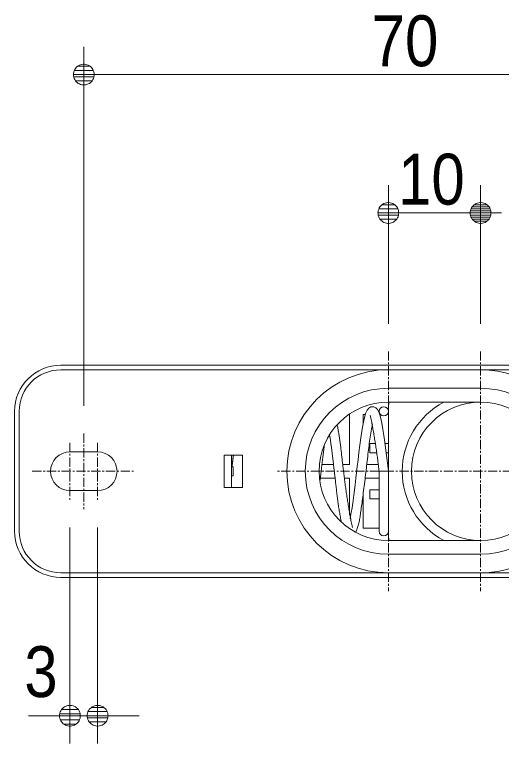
# Model space of a CAD drawing. Units: millimetres, scale not verified. Extents: x -4547 to 4547, y -2284 to 2284.
# Drawn here: x -3658.8 to -3395, y -170 to 225 of the extents above; entities that cross this region are included whole.
import ezdxf
from ezdxf.enums import TextEntityAlignment as Align

# ---------------------------------------------------------------- set-up
doc = ezdxf.new("R2010")
doc.units = ezdxf.units.MM
doc.header["$LTSCALE"] = 20
doc.linetypes.add('CHAIN1', pattern=[8, 5, -1, 1, -1])
for name, color, linetype, lineweight in [('0-0_3一般', 7, 'Continuous', 9), ('0-1_2寸法-2', 7, 'Continuous', 9), ('0-2_0', 7, 'Continuous', 9), ('0-4_2寸法-1', 7, 'Continuous', 9)]:
    doc.layers.add(name, color=color, linetype=linetype, lineweight=lineweight)
doc.styles.add('ＭＳ Ｐゴシック', font='')
doc.styles.get('ＭＳ Ｐゴシック').set_extended_font_data('MS PGothic')

# ---------------------------------------------------------------- blocks, each defined once
blk = doc.blocks.new('グループ-133')
at = {"layer": '0-0_3一般', "linetype": 'CHAIN1'}
for p, q in [((-42313, 850), (-42313, -1750)), ((-41313, 850), (-41313, -1750)), ((-45613, -40), (-45613, -860)), ((-45763, -140), (-45763, -760)), ((-45463, -140), (-45463, -760)), ((-46173, -450), (-45053, -450)), ((-40013, -450), (-43513, -450))]:
    blk.add_line(p, q, dxfattribs=at)
at = {"layer": '0-0_3一般'}
for p, q in [((-39013, 700), (-45863, 700)), ((-45863, 650), (-39013, 650)), ((-42313, 450), (-41313, 450)), ((-42313, 300), (-42313, 250)), ((-42313, 300), (-41313, 300)), ((-42313, 250), (-42313, -1150)), ((-46363, 200), (-46363, -1100)), ((-46313, -1100), (-46313, 200)), ((-42584.7, 165), (-42561.9, 165)), ((-42584.7, 69), (-42584.7, 165)), ((-42413, 183.4), (-42413, 200)), ((-42505.8, 142.6), (-42508.9, 157.7)), ((-42947.5, -67.6), (-42949, -57.9)), ((-42513, -150), (-42450.3, -150)), ((-42513, -150), (-42513, -250)), ((-42350.1, -150), (-42313, -150)), ((-45463, -240), (-45763, -240)), ((-43893, -275), (-44093, -275)), ((-44093, -275), (-44093, -625)), ((-44013, -275), (-44013, -625)), ((-43893, -625), (-43893, -275)), ((-42513, -250), (-42437.3, -250)), ((-42337.2, -250), (-42313, -250)), ((-42907.6, -375), (-43032.7, -375)), ((-42421.9, -375), (-42547, -375)), ((-44006.7, -396.9), (-44007.1, -400)), ((-42897.1, -463.8), (-42898.7, -450)), ((-42800.2, -437.4), (-42798.7, -450)), ((-42413, -1100), (-42413, -450)), ((-42413, -450), (-42313, -450)), ((-43993, -500), (-44013, -500)), ((-43052.9, -545.1), (-43054, -554.7)), ((-43050.4, -525), (-42889.8, -525)), ((-42564.7, -525), (-42413, -525)), ((-44093, -625), (-43893, -625)), ((-45763, -660), (-45463, -660)), ((-42513, -650), (-42413, -650)), ((-42705.9, -1042.6), (-42702.8, -1057.7)), ((-42313, -1150), (-42313, -1200)), ((-41313, -1200), (-42313, -1200)), ((-41313, -1350), (-42313, -1350)), ((-39013, -1550), (-45863, -1550)), ((-45863, -1600), (-39013, -1600))]:
    blk.add_line(p, q, dxfattribs=at)
for points in [[(-42727.3, -964.8), (-42722.3, -939.6), (-42714.6, -896), (-42706.9, -847.5), (-42699.2, -795), (-42691.7, -739.2), (-42683.9, -679.7), (-42673.7, -598.5), (-42664.7, -525.1), (-42657.3, -462), (-42649.7, -397.7), (-42641, -325.2), (-42631.3, -247.3), (-42621, -166.7), (-42610.5, -88.3), (-42599.7, -16.3), (-42588.9, 47.7), (-42578.2, 102.2), (-42567.5, 147.2), (-42556.1, 183.5), (-42542.5, 212.4), (-42524.1, 234.8), (-42501.7, 247.4), (-42471.5, 248.5), (-42447.4, 236.9), (-42430.6, 218.8), (-42417.3, 194.1), (-42406, 162.8), (-42395.6, 123.9), (-42388.1, 89.7), (-42380.5, 50.3), (-42372, 1.4), (-42362.4, -60.4), (-42352, -135.7), (-42340.2, -226.2), (-42327, -332.1), (-42313, -450)], [(-42308.8, 300), (-42309.3, 296.9), (-42313, 250)], [(-42742.3, 165), (-42734.7, 165), (-42734.7, -375), (-42807.6, -375)], [(-42413, -450), (-42414.8, -434.7), (-42416.7, -419.4), (-42418.5, -404.1), (-42420.4, -388.9), (-42422.3, -373.6), (-42424.3, -358.3), (-42426.3, -343.1), (-42428.3, -327.8), (-42430.3, -312.5), (-42432.3, -297.3), (-42434.4, -282.1), (-42436.5, -266.8), (-42438.7, -251.6), (-42440.8, -236.4), (-42443, -221.2), (-42445.2, -205.9), (-42447.5, -190.7), (-42449.7, -175.5), (-42452, -160.3), (-42454.3, -145.1), (-42456.7, -129.9), (-42459.1, -114.8), (-42461.5, -99.6), (-42464, -84.4), (-42466.5, -69.2), (-42469.1, -54.1), (-42471.6, -38.9), (-42474.3, -23.8), (-42476.9, -8.6), (-42479.7, 6.5), (-42482.4, 21.7), (-42485.2, 36.8), (-42488, 51.9), (-42490.9, 67.1), (-42493.8, 82.2), (-42496.8, 97.3), (-42499.7, 112.4), (-42502.8, 127.5), (-42505.8, 142.6)], [(-42866.5, 51.9), (-42864.1, 39.5), (-42861.8, 27), (-42859.5, 14.6), (-42857.3, 2.1), (-42855.1, -10.4), (-42852.9, -22.8), (-42850.8, -35.3), (-42848.8, -47.8), (-42846.8, -60.3), (-42844.8, -72.8), (-42842.9, -85.3), (-42841.1, -97.9), (-42839.3, -110.4), (-42837.5, -122.9), (-42835.8, -135.5), (-42834.1, -148), (-42832.5, -160.6), (-42831, -173.2), (-42829.5, -185.7), (-42828, -198.3), (-42826.5, -210.9), (-42825.1, -223.5), (-42823.6, -236.1), (-42822.2, -248.7), (-42820.7, -261.3), (-42819.3, -273.9), (-42817.8, -286.4), (-42816.4, -299), (-42814.9, -311.6), (-42813.4, -324.2), (-42812, -336.8), (-42810.5, -349.4), (-42809, -361.9), (-42807.6, -374.5), (-42806.1, -387.1), (-42804.6, -399.7), (-42803.2, -412.3), (-42801.7, -424.8), (-42800.2, -437.4)], [(-42484.4, 64.8), (-42488.3, 45.2), (-42492.1, 25.3), (-42495.8, 5), (-42499.4, -15.7), (-42503, -36.7), (-42506.5, -58), (-42509.9, -79.7), (-42513.2, -101.8), (-42516.5, -124.2), (-42519.6, -146.9), (-42522.7, -170), (-42525.7, -193.4), (-42528.7, -217.2), (-42531.5, -241.3), (-42534.3, -265.8), (-42537.1, -290.5), (-42539.9, -315.1), (-42542.7, -339.8), (-42545.5, -364.4), (-42548.3, -389), (-42551.2, -413.6), (-42554.1, -438.2), (-42557.1, -462.8), (-42560, -487.4), (-42563, -512), (-42566, -536.5), (-42569, -561.1), (-42572.1, -585.7), (-42575.2, -610.2), (-42578.3, -634.8), (-42581.3, -659), (-42584.4, -682.5), (-42587.3, -705.5), (-42590.2, -727.7), (-42593, -749.4), (-42595.8, -770.4), (-42598.5, -790.7), (-42601.1, -810.4), (-42603.7, -829.5)], [(-42898.7, -450), (-42899.9, -440.2), (-42901, -430.4), (-42902.2, -420.6), (-42903.3, -410.7), (-42904.5, -400.9), (-42905.7, -391.1), (-42906.8, -381.3), (-42908, -371.5), (-42909.2, -361.7), (-42910.3, -351.8), (-42911.5, -342), (-42912.7, -332.2), (-42913.8, -322.4), (-42915, -312.6), (-42916.2, -302.8), (-42917.4, -293), (-42918.5, -283.1), (-42919.7, -273.3), (-42920.9, -263.5), (-42922.1, -253.7), (-42923.3, -243.9), (-42924.5, -234.1), (-42925.7, -224.3), (-42926.9, -214.5), (-42928.2, -204.7), (-42929.5, -194.9), (-42930.7, -185.1), (-42932, -175.3), (-42933.4, -165.5), (-42934.7, -155.7), (-42936.1, -145.9), (-42937.4, -136.1), (-42938.8, -126.3), (-42940.2, -116.5), (-42941.6, -106.7), (-42943.1, -97), (-42944.5, -87.2), (-42946, -77.4), (-42947.5, -67.6)], [(-43007.5, -174), (-43008.7, -183.5), (-43010, -193), (-43011.2, -202.5), (-43012.4, -212), (-43013.6, -221.5), (-43014.9, -231), (-43016.1, -240.5), (-43017.3, -250), (-43018.5, -259.6), (-43019.6, -269.1), (-43020.8, -278.6), (-43022, -288.1), (-43023.2, -297.6), (-43024.3, -307.1), (-43025.5, -316.6), (-43026.7, -326.2), (-43027.8, -335.7), (-43029, -345.2), (-43030.1, -354.7), (-43031.2, -364.3), (-43032.3, -373.8), (-43033.5, -383.3), (-43034.6, -392.8), (-43035.7, -402.3), (-43036.9, -411.9), (-43038, -421.4), (-43039.1, -430.9), (-43040.3, -440.4), (-43041.4, -449.9), (-43042.6, -459.5), (-43043.7, -469), (-43044.8, -478.5), (-43046, -488), (-43047.1, -497.6), (-43048.3, -507.1), (-43049.4, -516.6), (-43050.6, -526.1), (-43051.7, -535.6), (-43052.9, -545.1)], [(-43991.9, -275), (-43992.2, -278.1), (-43992.6, -281.2), (-43993, -284.4), (-43993.4, -287.5), (-43993.8, -290.6), (-43994.2, -293.7), (-43994.6, -296.9), (-43995, -300), (-43995.4, -303.1), (-43995.8, -306.2), (-43996.2, -309.4), (-43996.5, -312.5), (-43996.9, -315.6), (-43997.3, -318.7), (-43997.7, -321.9), (-43998.1, -325), (-43998.5, -328.1), (-43998.8, -331.2), (-43999.2, -334.4), (-43999.6, -337.5), (-44000, -340.6), (-44000.4, -343.7), (-44000.8, -346.9), (-44001.1, -350), (-44001.5, -353.1), (-44001.9, -356.2), (-44002.3, -359.4), (-44002.6, -362.5), (-44003, -365.6), (-44003.4, -368.7), (-44003.8, -371.9), (-44004.1, -375), (-44004.5, -378.1), (-44004.9, -381.2), (-44005.3, -384.4), (-44005.6, -387.5), (-44006, -390.6), (-44006.4, -393.7), (-44006.7, -396.9)], [(-43993, -500), (-43993, -400), (-44013, -400)], [(-42821.4, -1000), (-42824.3, -986.5), (-42827.2, -972.9), (-42830, -959.3), (-42832.8, -945.7), (-42835.5, -932), (-42838.1, -918.4), (-42840.6, -904.8), (-42843, -891.1), (-42845.4, -877.4), (-42847.7, -863.8), (-42850, -850.1), (-42852.2, -836.3), (-42854.3, -822.6), (-42856.3, -808.9), (-42858.2, -795.1), (-42860.1, -781.4), (-42861.9, -767.6), (-42863.7, -753.8), (-42865.3, -740), (-42866.9, -726.2), (-42868.5, -712.4), (-42870, -698.5), (-42871.6, -684.7), (-42873.2, -670.9), (-42874.7, -657.1), (-42876.3, -643.3), (-42877.9, -629.4), (-42879.5, -615.6), (-42881.1, -601.8), (-42882.6, -588), (-42884.2, -574.2), (-42885.8, -560.4), (-42887.4, -546.6), (-42889, -532.8), (-42890.6, -519), (-42892.2, -505.2), (-42893.9, -491.4), (-42895.5, -477.6), (-42897.1, -463.8)], [(-42798.7, -450), (-42796.9, -465.3), (-42795.1, -480.6), (-42793.2, -495.9), (-42791.3, -511.1), (-42789.4, -526.4), (-42787.4, -541.7), (-42785.5, -556.9), (-42783.5, -572.2), (-42781.4, -587.5), (-42779.4, -602.7), (-42777.3, -617.9), (-42775.2, -633.2), (-42773.1, -648.4), (-42770.9, -663.6), (-42768.7, -678.8), (-42766.5, -694.1), (-42764.3, -709.3), (-42762, -724.5), (-42759.7, -739.7), (-42757.4, -754.9), (-42755, -770.1), (-42752.6, -785.2), (-42750.2, -800.4), (-42747.7, -815.6), (-42745.2, -830.8), (-42742.7, -845.9), (-42740.1, -861.1), (-42737.4, -876.2), (-42734.8, -891.4), (-42732.1, -906.5), (-42729.3, -921.7), (-42726.5, -936.8), (-42723.7, -951.9), (-42720.8, -967.1), (-42717.9, -982.2), (-42715, -997.3), (-42712, -1012.4), (-42709, -1027.5), (-42705.9, -1042.6)], [(-42789.8, -525), (-42734.7, -525), (-42734.7, -926)], [(-42413, -1065), (-42584.7, -1065), (-42584.7, -686.1)], [(-42513, -650), (-42513, -750), (-42413, -750)], [(-42603.7, -829.5), (-42606.2, -847.9), (-42608.6, -865.6), (-42611, -882.8), (-42613.3, -899.3), (-42615.5, -915.1), (-42617.7, -930.3), (-42619.9, -944.9), (-42622.3, -959.2), (-42624.8, -973.1), (-42627.5, -986.5), (-42630.3, -999.6), (-42633.3, -1012.3), (-42636.5, -1024.5), (-42639.8, -1036.4), (-42643.2, -1047.8), (-42646.8, -1058.9), (-42650.6, -1069.6), (-42654.5, -1079.8), (-42658.6, -1089.7), (-42662.8, -1099.1), (-42667.2, -1108.2)], [(-42313, -1150), (-42309.3, -1196.9), (-42308.8, -1200)]]:
    blk.add_lwpolyline(points, dxfattribs=at)
blk.add_circle((-42363, 200), 50, dxfattribs=at)
for centre, radius, start, end in [((-45863, 200), 500, 90, 180), ((-45863, 200), 450, 90, 180), ((-42313, -450), 1100, 90, 270), ((-41313, -450), 1100, 15.82662, 90), ((-42313, -450), 900, 90, 270), ((-41313, -450), 900, 270, 90), ((-42313, -450), 750, 90, 270), ((-41313, -450), 850, 118.07249, 180), ((-41313, -450), 750, 90, 270), ((-41313, -450), 750, 270, 90), ((-45763, -450), 210, 90, 270), ((-45463, -450), 210, 270, 90), ((-41313, -450), 850, 180, 241.92751), ((-41313, -450), 1100, 270, 344.17338), ((-45863, -1100), 500, 180, 270), ((-45863, -1100), 450, 180, 270), ((-42363, -1100), 50, 180, 0)]:
    blk.add_arc(centre, radius, start, end, dxfattribs=at)
blk = doc.blocks.new('_Dot')
at = {"layer": '0-2_0'}
for p, q in [((-10, 0), (-20, 0)), ((9.78, 2), (-9.78, 2)), ((7.99, 6), (-7.99, 6)), ((9.16, -3.98), (-9.16, -3.98)), ((6, -7.98), (-6, -7.98))]:
    blk.add_line(p, q, dxfattribs=at)
for points in [[(10, 0), (9.92, 1.25), (9.69, 2.49), (9.3, 3.68), (8.76, 4.82), (8.09, 5.88), (7.29, 6.85), (6.37, 7.71), (5.36, 8.44), (4.26, 9.05), (3.09, 9.51), (1.87, 9.82), (0.63, 9.98), (-0.63, 9.98), (-1.87, 9.82), (-3.09, 9.51), (-4.26, 9.05), (-5.36, 8.44), (-6.37, 7.71), (-7.29, 6.85), (-8.09, 5.88), (-8.76, 4.82), (-9.3, 3.68), (-9.69, 2.49), (-9.92, 1.25), (-10, 0), (0, 0)], [(-10, 0), (-9.92, -1.25), (-9.69, -2.49), (-9.3, -3.68), (-8.76, -4.82), (-8.09, -5.88), (-7.29, -6.85), (-6.37, -7.71), (-5.36, -8.44), (-4.26, -9.05), (-3.09, -9.51), (-1.87, -9.82), (-0.63, -9.98), (0.63, -9.98), (1.87, -9.82), (3.09, -9.51), (4.26, -9.05), (5.36, -8.44), (6.37, -7.71), (7.29, -6.85), (8.09, -5.88), (8.76, -4.82), (9.3, -3.68), (9.69, -2.49), (9.92, -1.25), (10, 0), (0, 0)]]:
    blk.add_lwpolyline(points, close=True, dxfattribs=at)

msp = doc.modelspace()

# ---------------------------------------------------------------- linework, layer by layer
at = {"layer": '0-1_2寸法-2'}
for p, q in [((-3628.78, -53), (-3628.78, -170)), ((-3613.78, -53), (-3613.78, -170)), ((-3640.03, -155), (-3651.29, -155)), ((-3628.78, -155), (-3613.78, -155)), ((-3602.52, -155), (-3591.27, -155))]:
    msp.add_line(p, q, dxfattribs=at)
at = {"layer": '0-4_2寸法-1'}
for p, q in [((-3621.28, 13), (-3621.28, 207.5)), ((-3610.02, 192.5), (-3282.53, 192.5)), ((-3456.28, 57.5), (-3456.28, 132.5)), ((-3406.28, 57.5), (-3406.28, 132.5)), ((-3406.28, 57.5), (-3406.28, 132.5)), ((-3417.53, 117.5), (-3445.02, 117.5))]:
    msp.add_line(p, q, dxfattribs=at)

# ---------------------------------------------------------------- block references
at = {"layer": '0-0_3一般', "xscale": 0.05, "yscale": 0.05}
msp.add_blockref('グループ-133', (-1340.62, 0), dxfattribs=at)
at = {"layer": '0-1_2寸法-2', "xscale": 0.5627563, "yscale": 0.5627563}
msp.add_blockref('_Dot', (-3628.78, -155), dxfattribs=at)
at = {"layer": '0-1_2寸法-2', "xscale": 0.5627563, "yscale": 0.5627563, "rotation": 180}
msp.add_blockref('_Dot', (-3613.78, -155), dxfattribs=at)
at = {"layer": '0-4_2寸法-1', "xscale": 0.5627563, "yscale": 0.5627563, "rotation": 180}
for p in [(-3621.28, 192.5), (-3456.28, 117.5), (-3406.28, 117.5)]:
    msp.add_blockref('_Dot', p, dxfattribs=at)
at = {"layer": '0-4_2寸法-1', "xscale": 0.5627563, "yscale": 0.5627563}
msp.add_blockref('_Dot', (-3406.28, 117.5), dxfattribs=at)

# ---------------------------------------------------------------- texts
at = {"layer": '0-1_2寸法-2', "style": 'ＭＳ Ｐゴシック', "width": 0.9}
msp.add_text('3', height=27.57, dxfattribs=at).set_placement((-3653.5, -153.14), align=Align.BOTTOM_LEFT)
at = {"layer": '0-4_2寸法-1', "style": 'ＭＳ Ｐゴシック', "width": 0.9}
for s, p in [('70', (-3465.3, 188.78)), ('10', (-3451.01, 113.78))]:
    msp.add_text(s, height=27.57, dxfattribs=at).set_placement(p, align=Align.BOTTOM_LEFT)

doc.saveas('drawing.dxf')
